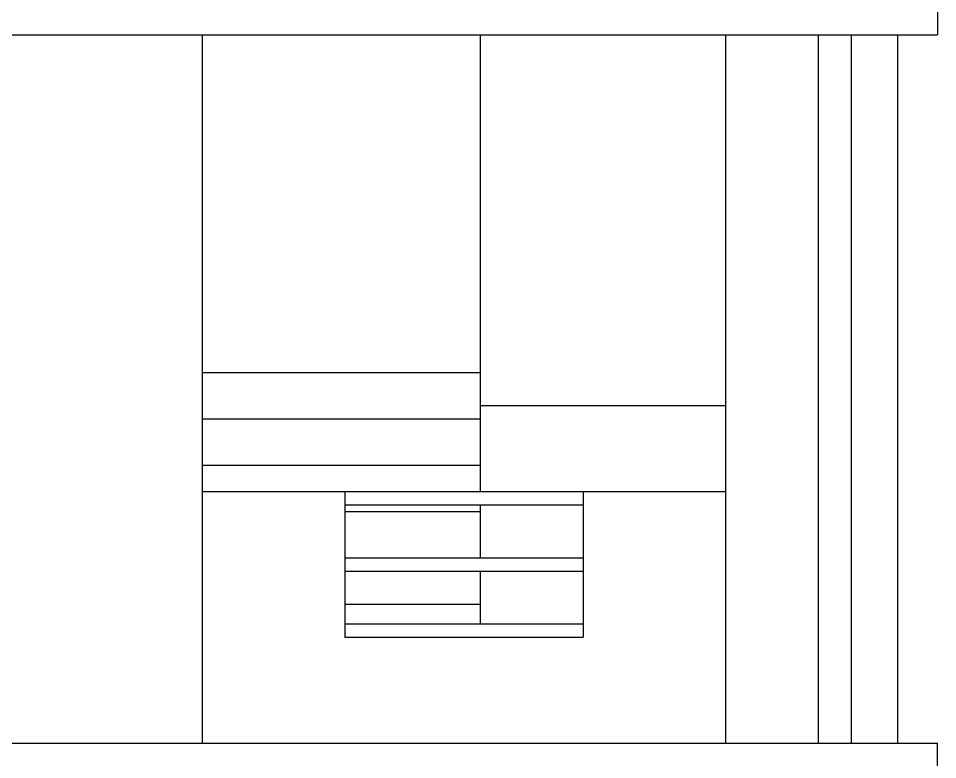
# Model space of a CAD drawing. Header units: inches. Extents: x -10117506 to -5032697, y -6529230 to -3254494.
# Drawn here: x -5047645.1 to -5047506.4, y -3261741.7 to -3261629.7 of the extents above; entities that cross this region are included whole.
import ezdxf

# ---------------------------------------------------------------- set-up
doc = ezdxf.new("R2010")
doc.units = ezdxf.units.IN
doc.header["$LTSCALE"] = 2
doc.header["$MEASUREMENT"] = 0
doc.layers.get('0').update_dxf_attribs({"linetype": 'CONTINUOUS'})

msp = doc.modelspace()

# ---------------------------------------------------------------- linework, layer by layer
at = {"ltscale": 0.5}
for p, q in [((-5047506.37, -3261627.21), (-5047506.37, -3261632.21)), ((-5047927.13, -3261632.21), (-5047519.37, -3261632.21)), ((-5047617.37, -3261739.21), (-5047617.37, -3261632.21)), ((-5047575.37, -3261701.21), (-5047575.37, -3261632.21)), ((-5047538.37, -3261739.21), (-5047538.37, -3261632.21)), ((-5047524.37, -3261739.21), (-5047524.37, -3261632.21)), ((-5047519.37, -3261632.21), (-5047506.37, -3261632.21)), ((-5047519.37, -3261739.21), (-5047519.37, -3261632.21)), ((-5047512.37, -3261739.21), (-5047512.37, -3261632.21)), ((-5047617.37, -3261683.21), (-5047575.37, -3261683.21)), ((-5047575.37, -3261688.21), (-5047538.37, -3261688.21)), ((-5047617.37, -3261690.21), (-5047575.37, -3261690.21)), ((-5047617.37, -3261697.21), (-5047575.37, -3261697.21)), ((-5047617.37, -3261701.21), (-5047538.37, -3261701.21)), ((-5047595.87, -3261701.21), (-5047595.87, -3261723.21)), ((-5047559.87, -3261701.21), (-5047559.87, -3261723.21)), ((-5047595.87, -3261703.21), (-5047559.87, -3261703.21)), ((-5047575.37, -3261711.21), (-5047575.37, -3261703.21)), ((-5047595.87, -3261704.21), (-5047575.37, -3261704.21)), ((-5047595.87, -3261711.21), (-5047575.37, -3261711.21)), ((-5047595.87, -3261711.21), (-5047559.87, -3261711.21)), ((-5047595.87, -3261713.21), (-5047559.87, -3261713.21)), ((-5047575.37, -3261721.21), (-5047575.37, -3261713.21)), ((-5047595.87, -3261718.21), (-5047575.37, -3261718.21)), ((-5047595.87, -3261721.21), (-5047559.87, -3261721.21)), ((-5047595.87, -3261723.21), (-5047559.87, -3261723.21)), ((-5047927.13, -3261739.21), (-5047519.37, -3261739.21)), ((-5047519.37, -3261739.21), (-5047506.37, -3261739.21)), ((-5047506.37, -3261744.21), (-5047506.37, -3261739.21))]:
    msp.add_line(p, q, dxfattribs=at)

doc.saveas('drawing.dxf')
